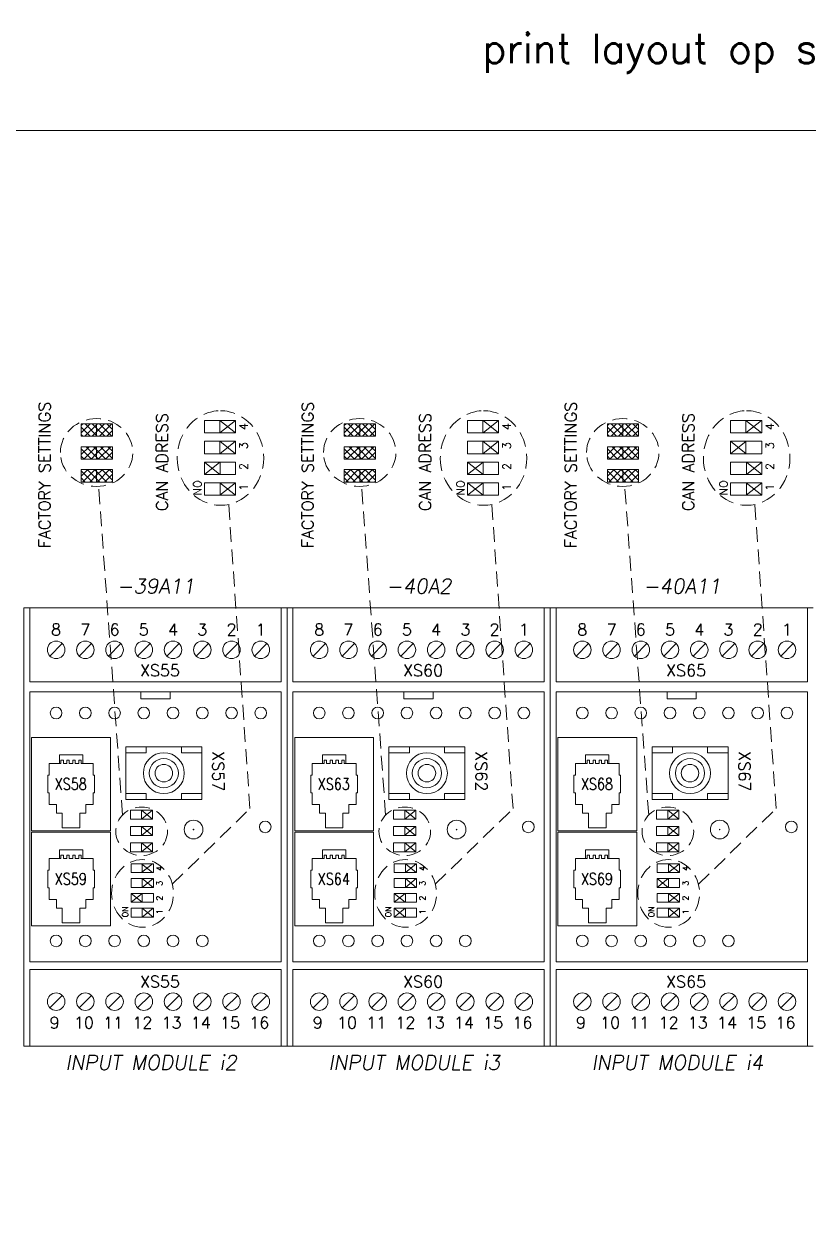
# Model space of a CAD drawing. Extents: x -2993 to 3661, y -4147 to -1441.
# Drawn here: x -131.3 to 2.8, y -3401.2 to -3196.2 of the extents above; entities that cross this region are included whole.
import ezdxf
from ezdxf.enums import TextEntityAlignment as Align

# ---------------------------------------------------------------- set-up
doc = ezdxf.new("R2010")
doc.units = 0
doc.header["$LTSCALE"] = 0.1
doc.header["$MEASUREMENT"] = 0
doc.linetypes.add('DASHED', pattern=[19.05, 12.7, -6.35])
doc.layers.get('0').update_dxf_attribs({"linetype": 'CONTINUOUS'})
doc.layers.add('DIM', color=5, linetype='CONTINUOUS')
doc.styles.get("Standard").update_dxf_attribs({"font": 'simplex.shx'})

msp = doc.modelspace()

# ---------------------------------------------------------------- linework, layer by layer
at = {"linetype": 'Continuous', "lineweight": 13}
for p, q in [((-121.51, -3264.58), (-116.18, -3264.58)), ((-121.51, -3266.72), (-121.51, -3264.58)), ((-118.88, -3266.72), (-118.88, -3264.58)), ((-116.18, -3264.58), (-116.18, -3266.72)), ((-100.44, -3264.01), (-95.11, -3264.01)), ((-100.44, -3266.15), (-100.44, -3264.01)), ((-97.81, -3266.15), (-97.81, -3264.01)), ((-95.11, -3264.01), (-95.11, -3266.15)), ((-76.51, -3264.58), (-71.18, -3264.58)), ((-76.51, -3266.72), (-76.51, -3264.58)), ((-73.88, -3266.72), (-73.88, -3264.58)), ((-71.18, -3264.58), (-71.18, -3266.72)), ((-55.44, -3264.01), (-50.11, -3264.01)), ((-55.44, -3266.15), (-55.44, -3264.01)), ((-52.81, -3266.15), (-52.81, -3264.01)), ((-50.11, -3264.01), (-50.11, -3266.15)), ((-31.51, -3264.58), (-26.18, -3264.58)), ((-31.51, -3266.72), (-31.51, -3264.58)), ((-28.88, -3266.72), (-28.88, -3264.58)), ((-26.18, -3264.58), (-26.18, -3266.72)), ((-10.44, -3264.01), (-5.11, -3264.01)), ((-10.44, -3266.15), (-10.44, -3264.01)), ((-7.81, -3266.15), (-7.81, -3264.01)), ((-5.11, -3264.01), (-5.11, -3266.15)), ((-116.18, -3266.72), (-121.51, -3266.72)), ((-95.11, -3266.15), (-100.44, -3266.15)), ((-100.44, -3267.57), (-95.11, -3267.57)), ((-100.44, -3269.7), (-100.44, -3267.57)), ((-97.81, -3269.7), (-97.81, -3267.57)), ((-95.11, -3267.57), (-95.11, -3269.7)), ((-71.18, -3266.72), (-76.51, -3266.72)), ((-50.11, -3266.15), (-55.44, -3266.15)), ((-55.44, -3267.57), (-50.11, -3267.57)), ((-55.44, -3269.7), (-55.44, -3267.57)), ((-52.81, -3269.7), (-52.81, -3267.57)), ((-50.11, -3267.57), (-50.11, -3269.7)), ((-26.18, -3266.72), (-31.51, -3266.72)), ((-5.11, -3266.15), (-10.44, -3266.15)), ((-10.44, -3267.57), (-5.11, -3267.57)), ((-10.44, -3269.7), (-10.44, -3267.57)), ((-7.81, -3269.7), (-7.81, -3267.57)), ((-5.11, -3267.57), (-5.11, -3269.7)), ((-121.51, -3268.49), (-116.18, -3268.49)), ((-121.51, -3270.63), (-121.51, -3268.49)), ((-118.88, -3270.63), (-118.88, -3268.49)), ((-116.18, -3268.49), (-116.18, -3270.63)), ((-95.11, -3269.7), (-100.44, -3269.7)), ((-76.51, -3268.49), (-71.18, -3268.49)), ((-76.51, -3270.63), (-76.51, -3268.49)), ((-73.88, -3270.63), (-73.88, -3268.49)), ((-71.18, -3268.49), (-71.18, -3270.63)), ((-50.11, -3269.7), (-55.44, -3269.7)), ((-31.51, -3268.49), (-26.18, -3268.49)), ((-31.51, -3270.63), (-31.51, -3268.49)), ((-28.88, -3270.63), (-28.88, -3268.49)), ((-26.18, -3268.49), (-26.18, -3270.63)), ((-5.11, -3269.7), (-10.44, -3269.7)), ((-116.18, -3270.63), (-121.51, -3270.63)), ((-95.11, -3271.12), (-100.44, -3271.12)), ((-100.44, -3271.12), (-100.44, -3273.26)), ((-97.74, -3273.26), (-97.74, -3271.12)), ((-95.11, -3273.26), (-95.11, -3271.12)), ((-71.18, -3270.63), (-76.51, -3270.63)), ((-50.11, -3271.12), (-55.44, -3271.12)), ((-55.44, -3271.12), (-55.44, -3273.26)), ((-52.74, -3273.26), (-52.74, -3271.12)), ((-50.11, -3273.26), (-50.11, -3271.12)), ((-26.18, -3270.63), (-31.51, -3270.63)), ((-5.11, -3271.12), (-10.44, -3271.12)), ((-10.44, -3271.12), (-10.44, -3273.26)), ((-7.74, -3273.26), (-7.74, -3271.12)), ((-5.11, -3273.26), (-5.11, -3271.12)), ((-121.51, -3272.41), (-116.18, -3272.41)), ((-121.51, -3274.54), (-121.51, -3272.41)), ((-118.88, -3274.54), (-118.88, -3272.41)), ((-116.18, -3272.41), (-116.18, -3274.54)), ((-100.44, -3273.26), (-95.11, -3273.26)), ((-76.51, -3272.41), (-71.18, -3272.41)), ((-76.51, -3274.54), (-76.51, -3272.41)), ((-73.88, -3274.54), (-73.88, -3272.41)), ((-71.18, -3272.41), (-71.18, -3274.54)), ((-55.44, -3273.26), (-50.11, -3273.26)), ((-31.51, -3272.41), (-26.18, -3272.41)), ((-31.51, -3274.54), (-31.51, -3272.41)), ((-28.88, -3274.54), (-28.88, -3272.41)), ((-26.18, -3272.41), (-26.18, -3274.54)), ((-10.44, -3273.26), (-5.11, -3273.26)), ((-116.18, -3274.54), (-121.51, -3274.54)), ((-95.11, -3274.68), (-100.44, -3274.68)), ((-100.44, -3274.68), (-100.44, -3276.81)), ((-97.74, -3276.81), (-97.74, -3274.68)), ((-95.11, -3276.81), (-95.11, -3274.68)), ((-71.18, -3274.54), (-76.51, -3274.54)), ((-50.11, -3274.68), (-55.44, -3274.68)), ((-55.44, -3274.68), (-55.44, -3276.81)), ((-52.74, -3276.81), (-52.74, -3274.68)), ((-50.11, -3276.81), (-50.11, -3274.68)), ((-26.18, -3274.54), (-31.51, -3274.54)), ((-5.11, -3274.68), (-10.44, -3274.68)), ((-10.44, -3274.68), (-10.44, -3276.81)), ((-7.74, -3276.81), (-7.74, -3274.68)), ((-5.11, -3276.81), (-5.11, -3274.68)), ((-100.44, -3276.81), (-95.11, -3276.81)), ((-55.44, -3276.81), (-50.11, -3276.81)), ((-10.44, -3276.81), (-5.11, -3276.81)), ((-124.97, -3322.15), (-124.56, -3322.15)), ((-124.97, -3322.73), (-124.97, -3322.15)), ((-124.56, -3322.15), (-124.56, -3322.73)), ((-124.56, -3322.73), (-123.95, -3322.73)), ((-123.95, -3322.15), (-123.55, -3322.15)), ((-123.95, -3322.73), (-123.95, -3322.15)), ((-123.55, -3322.15), (-123.55, -3322.73)), ((-123.55, -3322.73), (-122.94, -3322.73)), ((-122.94, -3322.73), (-122.94, -3322.15)), ((-122.94, -3322.15), (-122.53, -3322.15)), ((-122.53, -3322.15), (-122.53, -3322.73)), ((-122.53, -3322.73), (-121.92, -3322.73)), ((-121.92, -3322.15), (-121.51, -3322.15)), ((-121.92, -3322.73), (-121.92, -3322.15)), ((-121.51, -3322.15), (-121.51, -3322.73)), ((-79.97, -3322.15), (-79.56, -3322.15)), ((-79.97, -3322.73), (-79.97, -3322.15)), ((-79.56, -3322.15), (-79.56, -3322.73)), ((-79.56, -3322.73), (-78.95, -3322.73)), ((-78.95, -3322.15), (-78.55, -3322.15)), ((-78.95, -3322.73), (-78.95, -3322.15)), ((-78.55, -3322.15), (-78.55, -3322.73)), ((-78.55, -3322.73), (-77.94, -3322.73)), ((-77.94, -3322.73), (-77.94, -3322.15)), ((-77.94, -3322.15), (-77.53, -3322.15)), ((-77.53, -3322.15), (-77.53, -3322.73)), ((-77.53, -3322.73), (-76.92, -3322.73)), ((-76.92, -3322.15), (-76.51, -3322.15)), ((-76.92, -3322.73), (-76.92, -3322.15)), ((-76.51, -3322.15), (-76.51, -3322.73)), ((-34.97, -3322.15), (-34.56, -3322.15)), ((-34.97, -3322.73), (-34.97, -3322.15)), ((-34.56, -3322.15), (-34.56, -3322.73)), ((-34.56, -3322.73), (-33.95, -3322.73)), ((-33.95, -3322.15), (-33.55, -3322.15)), ((-33.95, -3322.73), (-33.95, -3322.15)), ((-33.55, -3322.15), (-33.55, -3322.73)), ((-33.55, -3322.73), (-32.94, -3322.73)), ((-32.94, -3322.73), (-32.94, -3322.15)), ((-32.94, -3322.15), (-32.53, -3322.15)), ((-32.53, -3322.15), (-32.53, -3322.73)), ((-32.53, -3322.73), (-31.92, -3322.73)), ((-31.92, -3322.15), (-31.51, -3322.15)), ((-31.92, -3322.73), (-31.92, -3322.15)), ((-31.51, -3322.15), (-31.51, -3322.73)), ((-113.1, -3332.23), (-113.1, -3330.71)), ((-113.1, -3330.71), (-109.29, -3330.71)), ((-111.17, -3330.71), (-111.17, -3332.23)), ((-109.29, -3330.71), (-109.29, -3332.23)), ((-68.1, -3332.23), (-68.1, -3330.71)), ((-68.1, -3330.71), (-64.29, -3330.71)), ((-68.1, -3330.71), (-64.29, -3330.71)), ((-66.17, -3330.71), (-66.17, -3332.23)), ((-64.29, -3330.71), (-64.29, -3332.23)), ((-23.1, -3332.23), (-23.1, -3330.71)), ((-23.1, -3330.71), (-19.29, -3330.71)), ((-23.1, -3330.71), (-19.29, -3330.71)), ((-21.17, -3330.71), (-21.17, -3332.23)), ((-19.29, -3330.71), (-19.29, -3332.23)), ((-109.29, -3332.23), (-113.1, -3332.23)), ((-113.1, -3335.03), (-113.1, -3333.5)), ((-113.1, -3333.5), (-109.29, -3333.5)), ((-111.17, -3333.5), (-111.17, -3335.03)), ((-109.29, -3333.5), (-109.29, -3335.03)), ((-64.29, -3332.23), (-68.1, -3332.23)), ((-64.29, -3332.23), (-68.1, -3332.23)), ((-68.1, -3335.03), (-68.1, -3333.5)), ((-68.1, -3333.5), (-64.29, -3333.5)), ((-68.1, -3333.5), (-64.29, -3333.5)), ((-66.17, -3333.5), (-66.17, -3335.03)), ((-64.29, -3333.5), (-64.29, -3335.03)), ((-19.29, -3332.23), (-23.1, -3332.23)), ((-19.29, -3332.23), (-23.1, -3332.23)), ((-23.1, -3335.03), (-23.1, -3333.5)), ((-23.1, -3333.5), (-19.29, -3333.5)), ((-23.1, -3333.5), (-19.29, -3333.5)), ((-21.17, -3333.5), (-21.17, -3335.03)), ((-19.29, -3333.5), (-19.29, -3335.03)), ((-109.29, -3335.03), (-113.1, -3335.03)), ((-64.29, -3335.03), (-68.1, -3335.03)), ((-64.29, -3335.03), (-68.1, -3335.03)), ((-19.29, -3335.03), (-23.1, -3335.03)), ((-19.29, -3335.03), (-23.1, -3335.03)), ((-113.1, -3337.82), (-113.1, -3336.3)), ((-113.1, -3336.3), (-109.29, -3336.3)), ((-111.17, -3336.3), (-111.17, -3337.82)), ((-109.29, -3336.3), (-109.29, -3337.82)), ((-68.1, -3337.82), (-68.1, -3336.3)), ((-68.1, -3336.3), (-64.29, -3336.3)), ((-68.1, -3336.3), (-64.29, -3336.3)), ((-66.17, -3336.3), (-66.17, -3337.82)), ((-64.29, -3336.3), (-64.29, -3337.82)), ((-23.1, -3337.82), (-23.1, -3336.3)), ((-23.1, -3336.3), (-19.29, -3336.3)), ((-23.1, -3336.3), (-19.29, -3336.3)), ((-21.17, -3336.3), (-21.17, -3337.82)), ((-19.29, -3336.3), (-19.29, -3337.82)), ((-124.97, -3338.98), (-124.97, -3338.4)), ((-124.97, -3338.4), (-124.56, -3338.4)), ((-124.56, -3338.4), (-124.56, -3338.98)), ((-124.56, -3338.98), (-123.95, -3338.98)), ((-123.95, -3338.4), (-123.55, -3338.4)), ((-123.95, -3338.98), (-123.95, -3338.4)), ((-123.55, -3338.4), (-123.55, -3338.98)), ((-123.55, -3338.98), (-122.94, -3338.98)), ((-122.94, -3338.98), (-122.94, -3338.4)), ((-122.94, -3338.4), (-122.53, -3338.4)), ((-122.53, -3338.4), (-122.53, -3338.98)), ((-122.53, -3338.98), (-121.92, -3338.98)), ((-121.92, -3338.98), (-121.92, -3338.4)), ((-121.92, -3338.4), (-121.51, -3338.4)), ((-121.51, -3338.4), (-121.51, -3338.98)), ((-109.29, -3337.82), (-113.1, -3337.82)), ((-79.97, -3338.98), (-79.97, -3338.4)), ((-79.97, -3338.4), (-79.56, -3338.4)), ((-79.56, -3338.4), (-79.56, -3338.98)), ((-79.56, -3338.98), (-78.95, -3338.98)), ((-78.95, -3338.4), (-78.55, -3338.4)), ((-78.95, -3338.98), (-78.95, -3338.4)), ((-78.55, -3338.4), (-78.55, -3338.98)), ((-78.55, -3338.98), (-77.94, -3338.98)), ((-77.94, -3338.98), (-77.94, -3338.4)), ((-77.94, -3338.4), (-77.53, -3338.4)), ((-77.53, -3338.4), (-77.53, -3338.98)), ((-77.53, -3338.98), (-76.92, -3338.98)), ((-76.92, -3338.98), (-76.92, -3338.4)), ((-76.92, -3338.4), (-76.51, -3338.4)), ((-76.51, -3338.4), (-76.51, -3338.98)), ((-64.29, -3337.82), (-68.1, -3337.82)), ((-64.29, -3337.82), (-68.1, -3337.82)), ((-34.97, -3338.98), (-34.97, -3338.4)), ((-34.97, -3338.4), (-34.56, -3338.4)), ((-34.56, -3338.4), (-34.56, -3338.98)), ((-34.56, -3338.98), (-33.95, -3338.98)), ((-33.95, -3338.4), (-33.55, -3338.4)), ((-33.95, -3338.98), (-33.95, -3338.4)), ((-33.55, -3338.4), (-33.55, -3338.98)), ((-33.55, -3338.98), (-32.94, -3338.98)), ((-32.94, -3338.98), (-32.94, -3338.4)), ((-32.94, -3338.4), (-32.53, -3338.4)), ((-32.53, -3338.4), (-32.53, -3338.98)), ((-32.53, -3338.98), (-31.92, -3338.98)), ((-31.92, -3338.98), (-31.92, -3338.4)), ((-31.92, -3338.4), (-31.51, -3338.4)), ((-31.51, -3338.4), (-31.51, -3338.98)), ((-19.29, -3337.82), (-23.1, -3337.82)), ((-19.29, -3337.82), (-23.1, -3337.82)), ((-112.97, -3339.85), (-112.97, -3341.38)), ((-109.16, -3339.85), (-112.97, -3339.85)), ((-112.97, -3341.38), (-109.16, -3341.38)), ((-111.07, -3339.85), (-111.07, -3341.38)), ((-109.16, -3341.38), (-109.16, -3339.85)), ((-67.97, -3339.85), (-67.97, -3341.38)), ((-64.16, -3339.85), (-67.97, -3339.85)), ((-67.97, -3341.38), (-64.16, -3341.38)), ((-66.07, -3339.85), (-66.07, -3341.38)), ((-64.16, -3341.38), (-64.16, -3339.85)), ((-22.97, -3339.85), (-22.97, -3341.38)), ((-19.16, -3339.85), (-22.97, -3339.85)), ((-22.97, -3341.38), (-19.16, -3341.38)), ((-21.07, -3339.85), (-21.07, -3341.38)), ((-19.16, -3341.38), (-19.16, -3339.85)), ((-109.16, -3342.39), (-112.97, -3342.39)), ((-112.97, -3342.39), (-112.97, -3343.92)), ((-111.07, -3342.39), (-111.07, -3343.92)), ((-109.16, -3343.92), (-109.16, -3342.39)), ((-64.16, -3342.39), (-67.97, -3342.39)), ((-67.97, -3342.39), (-67.97, -3343.92)), ((-66.07, -3342.39), (-66.07, -3343.92)), ((-64.16, -3343.92), (-64.16, -3342.39)), ((-19.16, -3342.39), (-22.97, -3342.39)), ((-22.97, -3342.39), (-22.97, -3343.92)), ((-21.07, -3342.39), (-21.07, -3343.92)), ((-19.16, -3343.92), (-19.16, -3342.39)), ((-112.97, -3343.92), (-109.16, -3343.92)), ((-112.97, -3346.46), (-112.97, -3344.93)), ((-112.97, -3344.93), (-109.16, -3344.93)), ((-111.07, -3344.93), (-111.07, -3346.46)), ((-109.16, -3344.93), (-109.16, -3346.46)), ((-67.97, -3343.92), (-64.16, -3343.92)), ((-67.97, -3346.46), (-67.97, -3344.93)), ((-67.97, -3344.93), (-64.16, -3344.93)), ((-66.07, -3344.93), (-66.07, -3346.46)), ((-64.16, -3344.93), (-64.16, -3346.46)), ((-22.97, -3343.92), (-19.16, -3343.92)), ((-22.97, -3346.46), (-22.97, -3344.93)), ((-22.97, -3344.93), (-19.16, -3344.93)), ((-21.07, -3344.93), (-21.07, -3346.46)), ((-19.16, -3344.93), (-19.16, -3346.46)), ((-109.16, -3346.46), (-112.97, -3346.46)), ((-112.97, -3347.47), (-109.16, -3347.47)), ((-112.97, -3349), (-112.97, -3347.47)), ((-111.07, -3347.47), (-111.07, -3349)), ((-109.16, -3347.47), (-109.16, -3349)), ((-64.16, -3346.46), (-67.97, -3346.46)), ((-67.97, -3347.47), (-64.16, -3347.47)), ((-67.97, -3349), (-67.97, -3347.47)), ((-66.07, -3347.47), (-66.07, -3349)), ((-64.16, -3347.47), (-64.16, -3349)), ((-19.16, -3346.46), (-22.97, -3346.46)), ((-22.97, -3347.47), (-19.16, -3347.47)), ((-22.97, -3349), (-22.97, -3347.47)), ((-21.07, -3347.47), (-21.07, -3349)), ((-19.16, -3347.47), (-19.16, -3349)), ((-109.16, -3349), (-112.97, -3349)), ((-64.16, -3349), (-67.97, -3349)), ((-19.16, -3349), (-22.97, -3349))]:
    msp.add_line(p, q, dxfattribs=at)
at = {"lineweight": 13}
for p, q in [((-121.51, -3264.89), (-121.21, -3264.58)), ((-121.51, -3266.13), (-119.97, -3264.58)), ((-119.97, -3266.72), (-121.51, -3265.17)), ((-120.87, -3266.72), (-118.88, -3264.73)), ((-118.88, -3266.57), (-120.86, -3264.58)), ((-118.88, -3265.33), (-119.63, -3264.58)), ((-119.63, -3266.72), (-118.88, -3265.97)), ((-118.88, -3264.73), (-118.73, -3264.58)), ((-118.88, -3265.97), (-117.5, -3264.58)), ((-117.49, -3266.72), (-118.88, -3265.33)), ((-118.39, -3266.72), (-116.26, -3264.58)), ((-116.26, -3266.72), (-118.39, -3264.58)), ((-116.18, -3265.56), (-117.15, -3264.58)), ((-117.15, -3266.72), (-116.18, -3265.74)), ((-76.51, -3264.89), (-76.21, -3264.58)), ((-76.51, -3266.13), (-74.97, -3264.58)), ((-74.97, -3266.72), (-76.51, -3265.17)), ((-75.87, -3266.72), (-73.88, -3264.73)), ((-73.88, -3266.57), (-75.86, -3264.58)), ((-73.88, -3265.33), (-74.63, -3264.58)), ((-74.63, -3266.72), (-73.88, -3265.97)), ((-73.88, -3264.73), (-73.73, -3264.58)), ((-73.88, -3265.97), (-72.5, -3264.58)), ((-72.49, -3266.72), (-73.88, -3265.33)), ((-73.39, -3266.72), (-71.26, -3264.58)), ((-71.26, -3266.72), (-73.39, -3264.58)), ((-71.18, -3265.56), (-72.15, -3264.58)), ((-72.15, -3266.72), (-71.18, -3265.74)), ((-31.51, -3264.89), (-31.21, -3264.58)), ((-31.51, -3266.13), (-29.97, -3264.58)), ((-29.97, -3266.72), (-31.51, -3265.17)), ((-30.87, -3266.72), (-28.88, -3264.73)), ((-28.88, -3266.57), (-30.86, -3264.58)), ((-28.88, -3265.33), (-29.63, -3264.58)), ((-29.63, -3266.72), (-28.88, -3265.97)), ((-28.88, -3264.73), (-28.73, -3264.58)), ((-28.88, -3265.97), (-27.5, -3264.58)), ((-27.49, -3266.72), (-28.88, -3265.33)), ((-28.39, -3266.72), (-26.26, -3264.58)), ((-26.26, -3266.72), (-28.39, -3264.58)), ((-26.18, -3265.56), (-27.15, -3264.58)), ((-27.15, -3266.72), (-26.18, -3265.74)), ((-121.21, -3266.72), (-121.51, -3266.41)), ((-118.73, -3266.72), (-118.88, -3266.57)), ((-76.21, -3266.72), (-76.51, -3266.41)), ((-73.73, -3266.72), (-73.88, -3266.57)), ((-31.21, -3266.72), (-31.51, -3266.41)), ((-28.73, -3266.72), (-28.88, -3266.57)), ((-121.51, -3268.6), (-121.41, -3268.49)), ((-121.51, -3269.84), (-120.17, -3268.49)), ((-119.77, -3270.63), (-121.51, -3268.88)), ((-121.07, -3270.63), (-118.93, -3268.49)), ((-118.88, -3270.28), (-120.67, -3268.49)), ((-119.83, -3270.63), (-118.88, -3269.68)), ((-118.88, -3269.04), (-119.43, -3268.49)), ((-118.88, -3269.68), (-117.7, -3268.49)), ((-117.29, -3270.63), (-118.88, -3269.04)), ((-118.59, -3270.63), (-116.46, -3268.49)), ((-116.18, -3270.51), (-118.19, -3268.49)), ((-117.35, -3270.63), (-116.18, -3269.45)), ((-116.18, -3269.27), (-116.95, -3268.49)), ((-76.51, -3268.6), (-76.41, -3268.49)), ((-76.51, -3269.84), (-75.17, -3268.49)), ((-74.77, -3270.63), (-76.51, -3268.88)), ((-76.07, -3270.63), (-73.93, -3268.49)), ((-73.88, -3270.28), (-75.67, -3268.49)), ((-74.83, -3270.63), (-73.88, -3269.68)), ((-73.88, -3269.04), (-74.43, -3268.49)), ((-73.88, -3269.68), (-72.7, -3268.49)), ((-72.29, -3270.63), (-73.88, -3269.04)), ((-73.59, -3270.63), (-71.46, -3268.49)), ((-71.18, -3270.51), (-73.19, -3268.49)), ((-72.35, -3270.63), (-71.18, -3269.45)), ((-71.18, -3269.27), (-71.95, -3268.49)), ((-31.51, -3268.6), (-31.41, -3268.49)), ((-31.51, -3269.84), (-30.17, -3268.49)), ((-29.77, -3270.63), (-31.51, -3268.88)), ((-31.07, -3270.63), (-28.93, -3268.49)), ((-28.88, -3270.28), (-30.67, -3268.49)), ((-29.83, -3270.63), (-28.88, -3269.68)), ((-28.88, -3269.04), (-29.43, -3268.49)), ((-28.88, -3269.68), (-27.7, -3268.49)), ((-27.29, -3270.63), (-28.88, -3269.04)), ((-28.59, -3270.63), (-26.46, -3268.49)), ((-26.18, -3270.51), (-28.19, -3268.49)), ((-27.35, -3270.63), (-26.18, -3269.45)), ((-26.18, -3269.27), (-26.95, -3268.49)), ((-121.01, -3270.63), (-121.51, -3270.12)), ((-118.53, -3270.63), (-118.88, -3270.28)), ((-76.01, -3270.63), (-76.51, -3270.12)), ((-73.53, -3270.63), (-73.88, -3270.28)), ((-31.01, -3270.63), (-31.51, -3270.12)), ((-28.53, -3270.63), (-28.88, -3270.28)), ((-121.51, -3273.55), (-120.37, -3272.41)), ((-119.57, -3274.54), (-121.51, -3272.6)), ((-120.81, -3274.54), (-121.51, -3273.83)), ((-121.27, -3274.54), (-119.13, -3272.41)), ((-118.88, -3273.99), (-120.47, -3272.41)), ((-120.03, -3274.54), (-118.88, -3273.39)), ((-118.88, -3272.76), (-119.23, -3272.41)), ((-118.88, -3273.39), (-117.89, -3272.41)), ((-117.1, -3274.54), (-118.88, -3272.76)), ((-118.33, -3274.54), (-118.88, -3273.99)), ((-118.79, -3274.54), (-116.66, -3272.41)), ((-116.18, -3274.22), (-117.99, -3272.41)), ((-117.55, -3274.54), (-116.18, -3273.17)), ((-116.18, -3272.98), (-116.75, -3272.41)), ((-76.51, -3273.55), (-75.37, -3272.41)), ((-74.57, -3274.54), (-76.51, -3272.6)), ((-75.81, -3274.54), (-76.51, -3273.83)), ((-76.27, -3274.54), (-74.13, -3272.41)), ((-73.88, -3273.99), (-75.47, -3272.41)), ((-75.03, -3274.54), (-73.88, -3273.39)), ((-73.88, -3272.76), (-74.23, -3272.41)), ((-73.88, -3273.39), (-72.89, -3272.41)), ((-72.1, -3274.54), (-73.88, -3272.76)), ((-73.33, -3274.54), (-73.88, -3273.99)), ((-73.79, -3274.54), (-71.66, -3272.41)), ((-71.18, -3274.22), (-72.99, -3272.41)), ((-72.55, -3274.54), (-71.18, -3273.17)), ((-71.18, -3272.98), (-71.75, -3272.41)), ((-31.51, -3273.55), (-30.37, -3272.41)), ((-29.57, -3274.54), (-31.51, -3272.6)), ((-30.81, -3274.54), (-31.51, -3273.83)), ((-31.27, -3274.54), (-29.13, -3272.41)), ((-28.88, -3273.99), (-30.47, -3272.41)), ((-30.03, -3274.54), (-28.88, -3273.39)), ((-28.88, -3272.76), (-29.23, -3272.41)), ((-28.88, -3273.39), (-27.89, -3272.41)), ((-27.1, -3274.54), (-28.88, -3272.76)), ((-28.33, -3274.54), (-28.88, -3273.99)), ((-28.79, -3274.54), (-26.66, -3272.41)), ((-26.18, -3274.22), (-27.99, -3272.41)), ((-27.55, -3274.54), (-26.18, -3273.17)), ((-26.18, -3272.98), (-26.75, -3272.41)), ((-116.32, -3274.54), (-116.18, -3274.4)), ((-71.32, -3274.54), (-71.18, -3274.4)), ((-26.32, -3274.54), (-26.18, -3274.4)), ((-131.3, -3296.06), (-131.3, -3371.06)), ((-131.3, -3296.06), (-131.3, -3371.06)), ((-131.3, -3296.06), (-131.3, -3371.06)), ((-131.3, -3296.06), (-131.3, -3371.06)), ((-131.3, -3296.06), (-131.3, -3371.06)), ((-131.3, -3296.06), (-131.3, -3371.06)), ((-131.3, -3296.06), (-131.3, -3371.06)), ((-131.3, -3296.06), (-131.3, -3371.06)), ((-86.3, -3296.06), (-131.3, -3296.06)), ((-86.3, -3296.06), (-131.3, -3296.06)), ((-131.3, -3296.06), (-131.3, -3371.06)), ((-131.3, -3296.06), (-131.3, -3371.06)), ((-131.3, -3296.06), (-131.3, -3371.06)), ((-131.3, -3296.06), (-131.3, -3371.06)), ((-131.3, -3296.06), (-131.3, -3371.06)), ((-131.3, -3296.06), (-131.3, -3371.06)), ((-131.3, -3296.06), (-131.3, -3371.06)), ((-130.3, -3308.76), (-130.3, -3296.06)), ((-87.3, -3308.76), (-87.3, -3296.06)), ((-86.3, -3296.06), (-86.3, -3371.06)), ((-86.3, -3296.06), (-86.3, -3371.06)), ((-86.3, -3296.06), (-86.3, -3371.06)), ((-86.3, -3296.06), (-86.3, -3371.06)), ((-86.3, -3296.06), (-86.3, -3371.06)), ((-86.3, -3296.06), (-86.3, -3371.06)), ((-86.3, -3296.06), (-86.3, -3371.06)), ((-86.3, -3296.06), (-86.3, -3371.06)), ((-41.3, -3296.06), (-86.3, -3296.06)), ((-41.3, -3296.06), (-86.3, -3296.06)), ((-86.3, -3296.06), (-86.3, -3371.06)), ((-86.3, -3296.06), (-86.3, -3371.06)), ((-86.3, -3296.06), (-86.3, -3371.06)), ((-86.3, -3296.06), (-86.3, -3371.06)), ((-86.3, -3296.06), (-86.3, -3371.06)), ((-86.3, -3296.06), (-86.3, -3371.06)), ((-86.3, -3296.06), (-86.3, -3371.06)), ((-85.3, -3308.76), (-85.3, -3296.06)), ((-42.3, -3308.76), (-42.3, -3296.06)), ((-41.3, -3296.06), (-41.3, -3371.06)), ((-41.3, -3296.06), (-41.3, -3371.06)), ((-41.3, -3296.06), (-41.3, -3371.06)), ((-41.3, -3296.06), (-41.3, -3371.06)), ((-41.3, -3296.06), (-41.3, -3371.06)), ((-41.3, -3296.06), (-41.3, -3371.06)), ((-41.3, -3296.06), (-41.3, -3371.06)), ((-41.3, -3296.06), (-41.3, -3371.06)), ((3.7, -3296.06), (-41.3, -3296.06)), ((3.7, -3296.06), (-41.3, -3296.06)), ((-41.3, -3296.06), (-41.3, -3371.06)), ((-41.3, -3296.06), (-41.3, -3371.06)), ((-41.3, -3296.06), (-41.3, -3371.06)), ((-41.3, -3296.06), (-41.3, -3371.06)), ((-41.3, -3296.06), (-41.3, -3371.06)), ((-41.3, -3296.06), (-41.3, -3371.06)), ((-41.3, -3296.06), (-41.3, -3371.06)), ((-40.3, -3308.76), (-40.3, -3296.06)), ((2.7, -3308.76), (2.7, -3296.06)), ((-124.74, -3302.2), (-126.86, -3304.32)), ((-119.74, -3302.2), (-121.86, -3304.32)), ((-114.74, -3302.2), (-116.86, -3304.32)), ((-109.74, -3302.2), (-111.86, -3304.32)), ((-104.74, -3302.2), (-106.86, -3304.32)), ((-99.74, -3302.2), (-101.86, -3304.32)), ((-94.74, -3302.2), (-96.86, -3304.32)), ((-89.74, -3302.2), (-91.86, -3304.32)), ((-79.74, -3302.2), (-81.86, -3304.32)), ((-74.74, -3302.2), (-76.86, -3304.32)), ((-69.74, -3302.2), (-71.86, -3304.32)), ((-64.74, -3302.2), (-66.86, -3304.32)), ((-59.74, -3302.2), (-61.86, -3304.32)), ((-54.74, -3302.2), (-56.86, -3304.32)), ((-49.74, -3302.2), (-51.86, -3304.32)), ((-44.74, -3302.2), (-46.86, -3304.32)), ((-34.74, -3302.2), (-36.86, -3304.32)), ((-29.74, -3302.2), (-31.86, -3304.32)), ((-24.74, -3302.2), (-26.86, -3304.32)), ((-19.74, -3302.2), (-21.86, -3304.32)), ((-14.74, -3302.2), (-16.86, -3304.32)), ((-9.74, -3302.2), (-11.86, -3304.32)), ((-4.74, -3302.2), (-6.86, -3304.32)), ((0.26, -3302.2), (-1.86, -3304.32)), ((-131.3, -3308.31), (-131.3, -3358.81)), ((-87.3, -3308.76), (-130.3, -3308.76)), ((-86.3, -3308.31), (-86.3, -3358.81)), ((-42.3, -3308.76), (-85.3, -3308.76)), ((-41.3, -3308.31), (-41.3, -3358.81)), ((2.7, -3308.76), (-40.3, -3308.76)), ((-87.3, -3310.46), (-130.3, -3310.46)), ((-130.3, -3356.66), (-130.3, -3310.46)), ((-111.3, -3310.46), (-111.3, -3311.66)), ((-106.3, -3310.46), (-106.3, -3311.66)), ((-87.3, -3356.66), (-87.3, -3310.46)), ((-42.3, -3310.46), (-85.3, -3310.46)), ((-85.3, -3356.66), (-85.3, -3310.46)), ((-66.3, -3310.46), (-66.3, -3311.66)), ((-61.3, -3310.46), (-61.3, -3311.66)), ((-42.3, -3356.66), (-42.3, -3310.46)), ((2.7, -3310.46), (-40.3, -3310.46)), ((-40.3, -3356.66), (-40.3, -3310.46)), ((-21.3, -3310.46), (-21.3, -3311.66)), ((-16.3, -3310.46), (-16.3, -3311.66)), ((2.7, -3356.66), (2.7, -3310.46)), ((-106.3, -3311.66), (-111.3, -3311.66)), ((-61.3, -3311.66), (-66.3, -3311.66)), ((-16.3, -3311.66), (-21.3, -3311.66)), ((-129.99, -3318.23), (-116.49, -3318.23)), ((-129.99, -3318.23), (-129.99, -3334.23)), ((-116.49, -3318.23), (-116.49, -3334.23)), ((-84.99, -3318.23), (-71.49, -3318.23)), ((-84.99, -3318.23), (-84.99, -3334.23)), ((-71.49, -3318.23), (-71.49, -3334.23)), ((-39.99, -3318.23), (-26.49, -3318.23)), ((-39.99, -3318.23), (-39.99, -3334.23)), ((-26.49, -3318.23), (-26.49, -3334.23)), ((-125.24, -3321.23), (-121.24, -3321.23)), ((-125.24, -3321.23), (-125.24, -3322.73)), ((-121.24, -3321.23), (-121.24, -3322.73)), ((-100.88, -3319.86), (-113.88, -3319.86)), ((-113.88, -3319.86), (-113.88, -3328.86)), ((-110.38, -3320.86), (-113.88, -3320.86)), ((-110.38, -3320.86), (-110.38, -3319.86)), ((-104.38, -3320.86), (-104.38, -3319.86)), ((-100.88, -3320.86), (-104.38, -3320.86)), ((-100.88, -3319.86), (-100.88, -3328.86)), ((-80.24, -3321.23), (-76.24, -3321.23)), ((-80.24, -3321.23), (-80.24, -3322.73)), ((-76.24, -3321.23), (-76.24, -3322.73)), ((-55.88, -3319.86), (-68.88, -3319.86)), ((-68.88, -3319.86), (-68.88, -3328.86)), ((-65.38, -3320.86), (-68.88, -3320.86)), ((-65.38, -3320.86), (-65.38, -3319.86)), ((-59.38, -3320.86), (-59.38, -3319.86)), ((-55.88, -3320.86), (-59.38, -3320.86)), ((-55.88, -3319.86), (-55.88, -3328.86)), ((-35.24, -3321.23), (-31.24, -3321.23)), ((-35.24, -3321.23), (-35.24, -3322.73)), ((-31.24, -3321.23), (-31.24, -3322.73)), ((-10.88, -3319.86), (-23.88, -3319.86)), ((-23.88, -3319.86), (-23.88, -3328.86)), ((-20.38, -3320.86), (-23.88, -3320.86)), ((-20.38, -3320.86), (-20.38, -3319.86)), ((-14.38, -3320.86), (-14.38, -3319.86)), ((-10.88, -3320.86), (-14.38, -3320.86)), ((-10.88, -3319.86), (-10.88, -3328.86)), ((-126.99, -3322.73), (-125.24, -3322.73)), ((-126.99, -3322.73), (-126.99, -3324.73)), ((-124.97, -3322.73), (-125.24, -3322.73)), ((-121.51, -3322.73), (-121.24, -3322.73)), ((-121.24, -3322.73), (-119.49, -3322.73)), ((-119.49, -3322.73), (-119.49, -3324.73)), ((-81.99, -3322.73), (-80.24, -3322.73)), ((-81.99, -3322.73), (-81.99, -3324.73)), ((-79.97, -3322.73), (-80.24, -3322.73)), ((-76.51, -3322.73), (-76.24, -3322.73)), ((-76.24, -3322.73), (-74.49, -3322.73)), ((-74.49, -3322.73), (-74.49, -3324.73)), ((-36.99, -3322.73), (-35.24, -3322.73)), ((-36.99, -3322.73), (-36.99, -3324.73)), ((-34.97, -3322.73), (-35.24, -3322.73)), ((-31.51, -3322.73), (-31.24, -3322.73)), ((-31.24, -3322.73), (-29.49, -3322.73)), ((-29.49, -3322.73), (-29.49, -3324.73)), ((-127.24, -3324.73), (-126.99, -3324.73)), ((-127.24, -3324.73), (-127.24, -3327.73)), ((-119.49, -3324.73), (-119.24, -3324.73)), ((-119.24, -3324.73), (-119.24, -3327.73)), ((-82.24, -3324.73), (-81.99, -3324.73)), ((-82.24, -3324.73), (-82.24, -3327.73)), ((-74.49, -3324.73), (-74.24, -3324.73)), ((-74.24, -3324.73), (-74.24, -3327.73)), ((-37.24, -3324.73), (-36.99, -3324.73)), ((-37.24, -3324.73), (-37.24, -3327.73)), ((-29.49, -3324.73), (-29.24, -3324.73)), ((-29.24, -3324.73), (-29.24, -3327.73)), ((-127.24, -3327.73), (-126.99, -3327.73)), ((-126.99, -3327.73), (-126.99, -3329.73)), ((-119.49, -3327.73), (-119.24, -3327.73)), ((-119.49, -3327.73), (-119.49, -3329.73)), ((-110.38, -3327.86), (-113.88, -3327.86)), ((-100.88, -3328.86), (-113.88, -3328.86)), ((-110.38, -3328.86), (-110.38, -3327.86)), ((-100.88, -3327.86), (-104.38, -3327.86)), ((-104.38, -3328.86), (-104.38, -3327.86)), ((-82.24, -3327.73), (-81.99, -3327.73)), ((-81.99, -3327.73), (-81.99, -3329.73)), ((-74.49, -3327.73), (-74.24, -3327.73)), ((-74.49, -3327.73), (-74.49, -3329.73)), ((-65.38, -3327.86), (-68.88, -3327.86)), ((-55.88, -3328.86), (-68.88, -3328.86)), ((-65.38, -3328.86), (-65.38, -3327.86)), ((-55.88, -3327.86), (-59.38, -3327.86)), ((-59.38, -3328.86), (-59.38, -3327.86)), ((-37.24, -3327.73), (-36.99, -3327.73)), ((-36.99, -3327.73), (-36.99, -3329.73)), ((-29.49, -3327.73), (-29.24, -3327.73)), ((-29.49, -3327.73), (-29.49, -3329.73)), ((-20.38, -3327.86), (-23.88, -3327.86)), ((-10.88, -3328.86), (-23.88, -3328.86)), ((-20.38, -3328.86), (-20.38, -3327.86)), ((-10.88, -3327.86), (-14.38, -3327.86)), ((-14.38, -3328.86), (-14.38, -3327.86)), ((-126.99, -3329.73), (-125.74, -3329.73)), ((-125.74, -3329.73), (-125.74, -3331.23)), ((-125.74, -3331.23), (-124.74, -3331.23)), ((-124.74, -3331.23), (-124.74, -3333.73)), ((-121.74, -3331.23), (-121.74, -3333.73)), ((-121.74, -3331.23), (-120.74, -3331.23)), ((-120.74, -3329.73), (-120.74, -3331.23)), ((-120.74, -3329.73), (-119.49, -3329.73)), ((-81.99, -3329.73), (-80.74, -3329.73)), ((-80.74, -3329.73), (-80.74, -3331.23)), ((-80.74, -3331.23), (-79.74, -3331.23)), ((-79.74, -3331.23), (-79.74, -3333.73)), ((-76.74, -3331.23), (-76.74, -3333.73)), ((-76.74, -3331.23), (-75.74, -3331.23)), ((-75.74, -3329.73), (-75.74, -3331.23)), ((-75.74, -3329.73), (-74.49, -3329.73)), ((-36.99, -3329.73), (-35.74, -3329.73)), ((-35.74, -3329.73), (-35.74, -3331.23)), ((-35.74, -3331.23), (-34.74, -3331.23)), ((-34.74, -3331.23), (-34.74, -3333.73)), ((-31.74, -3331.23), (-31.74, -3333.73)), ((-31.74, -3331.23), (-30.74, -3331.23)), ((-30.74, -3329.73), (-30.74, -3331.23)), ((-30.74, -3329.73), (-29.49, -3329.73)), ((-129.99, -3334.23), (-116.49, -3334.23)), ((-129.99, -3334.48), (-129.99, -3350.48)), ((-129.99, -3334.48), (-116.49, -3334.48)), ((-124.74, -3333.73), (-121.74, -3333.73)), ((-116.49, -3334.48), (-116.49, -3350.48)), ((-84.99, -3334.23), (-71.49, -3334.23)), ((-84.99, -3334.48), (-84.99, -3350.48)), ((-84.99, -3334.48), (-71.49, -3334.48)), ((-79.74, -3333.73), (-76.74, -3333.73)), ((-71.49, -3334.48), (-71.49, -3350.48)), ((-39.99, -3334.23), (-26.49, -3334.23)), ((-39.99, -3334.48), (-39.99, -3350.48)), ((-39.99, -3334.48), (-26.49, -3334.48)), ((-34.74, -3333.73), (-31.74, -3333.73)), ((-26.49, -3334.48), (-26.49, -3350.48)), ((-125.24, -3337.48), (-121.24, -3337.48)), ((-125.24, -3337.48), (-125.24, -3338.98)), ((-121.24, -3337.48), (-121.24, -3338.98)), ((-80.24, -3337.48), (-76.24, -3337.48)), ((-80.24, -3337.48), (-80.24, -3338.98)), ((-76.24, -3337.48), (-76.24, -3338.98)), ((-35.24, -3337.48), (-31.24, -3337.48)), ((-35.24, -3337.48), (-35.24, -3338.98)), ((-31.24, -3337.48), (-31.24, -3338.98)), ((-126.99, -3338.98), (-126.99, -3340.98)), ((-126.99, -3338.98), (-125.24, -3338.98)), ((-124.97, -3338.98), (-125.24, -3338.98)), ((-121.51, -3338.98), (-121.24, -3338.98)), ((-121.24, -3338.98), (-119.49, -3338.98)), ((-119.49, -3338.98), (-119.49, -3340.98)), ((-81.99, -3338.98), (-81.99, -3340.98)), ((-81.99, -3338.98), (-80.24, -3338.98)), ((-79.97, -3338.98), (-80.24, -3338.98)), ((-76.51, -3338.98), (-76.24, -3338.98)), ((-76.24, -3338.98), (-74.49, -3338.98)), ((-74.49, -3338.98), (-74.49, -3340.98)), ((-36.99, -3338.98), (-36.99, -3340.98)), ((-36.99, -3338.98), (-35.24, -3338.98)), ((-34.97, -3338.98), (-35.24, -3338.98)), ((-31.51, -3338.98), (-31.24, -3338.98)), ((-31.24, -3338.98), (-29.49, -3338.98)), ((-29.49, -3338.98), (-29.49, -3340.98)), ((-127.24, -3340.98), (-127.24, -3343.98)), ((-127.24, -3340.98), (-126.99, -3340.98)), ((-119.49, -3340.98), (-119.24, -3340.98)), ((-119.24, -3340.98), (-119.24, -3343.98)), ((-82.24, -3340.98), (-82.24, -3343.98)), ((-82.24, -3340.98), (-81.99, -3340.98)), ((-74.49, -3340.98), (-74.24, -3340.98)), ((-74.24, -3340.98), (-74.24, -3343.98)), ((-37.24, -3340.98), (-37.24, -3343.98)), ((-37.24, -3340.98), (-36.99, -3340.98)), ((-29.49, -3340.98), (-29.24, -3340.98)), ((-29.24, -3340.98), (-29.24, -3343.98)), ((-127.24, -3343.98), (-126.99, -3343.98)), ((-126.99, -3343.98), (-126.99, -3345.98)), ((-119.49, -3343.98), (-119.49, -3345.98)), ((-119.49, -3343.98), (-119.24, -3343.98)), ((-82.24, -3343.98), (-81.99, -3343.98)), ((-81.99, -3343.98), (-81.99, -3345.98)), ((-74.49, -3343.98), (-74.49, -3345.98)), ((-74.49, -3343.98), (-74.24, -3343.98)), ((-37.24, -3343.98), (-36.99, -3343.98)), ((-36.99, -3343.98), (-36.99, -3345.98)), ((-29.49, -3343.98), (-29.49, -3345.98)), ((-29.49, -3343.98), (-29.24, -3343.98)), ((-126.99, -3345.98), (-125.74, -3345.98)), ((-125.74, -3345.98), (-125.74, -3347.48)), ((-125.74, -3347.48), (-124.74, -3347.48)), ((-124.74, -3347.48), (-124.74, -3349.98)), ((-121.74, -3347.48), (-121.74, -3349.98)), ((-121.74, -3347.48), (-120.74, -3347.48)), ((-120.74, -3345.98), (-120.74, -3347.48)), ((-120.74, -3345.98), (-119.49, -3345.98)), ((-81.99, -3345.98), (-80.74, -3345.98)), ((-80.74, -3345.98), (-80.74, -3347.48)), ((-80.74, -3347.48), (-79.74, -3347.48)), ((-79.74, -3347.48), (-79.74, -3349.98)), ((-76.74, -3347.48), (-76.74, -3349.98)), ((-76.74, -3347.48), (-75.74, -3347.48)), ((-75.74, -3345.98), (-75.74, -3347.48)), ((-75.74, -3345.98), (-74.49, -3345.98)), ((-36.99, -3345.98), (-35.74, -3345.98)), ((-35.74, -3345.98), (-35.74, -3347.48)), ((-35.74, -3347.48), (-34.74, -3347.48)), ((-34.74, -3347.48), (-34.74, -3349.98)), ((-31.74, -3347.48), (-31.74, -3349.98)), ((-31.74, -3347.48), (-30.74, -3347.48)), ((-30.74, -3345.98), (-30.74, -3347.48)), ((-30.74, -3345.98), (-29.49, -3345.98)), ((-124.74, -3349.98), (-121.74, -3349.98)), ((-79.74, -3349.98), (-76.74, -3349.98)), ((-34.74, -3349.98), (-31.74, -3349.98)), ((-129.99, -3350.48), (-116.49, -3350.48)), ((-84.99, -3350.48), (-71.49, -3350.48)), ((-39.99, -3350.48), (-26.49, -3350.48)), ((-87.3, -3356.66), (-130.3, -3356.66)), ((-87.3, -3357.96), (-130.3, -3357.96)), ((-130.3, -3357.96), (-130.3, -3371.06)), ((-87.3, -3357.96), (-87.3, -3371.06)), ((-42.3, -3356.66), (-85.3, -3356.66)), ((-42.3, -3357.96), (-85.3, -3357.96)), ((-85.3, -3357.96), (-85.3, -3371.06)), ((-42.3, -3357.96), (-42.3, -3371.06)), ((2.7, -3356.66), (-40.3, -3356.66)), ((2.7, -3357.96), (-40.3, -3357.96)), ((-40.3, -3357.96), (-40.3, -3371.06)), ((2.7, -3357.96), (2.7, -3371.06)), ((-124.74, -3362.4), (-126.86, -3364.52)), ((-119.74, -3362.4), (-121.86, -3364.52)), ((-114.74, -3362.4), (-116.86, -3364.52)), ((-109.74, -3362.4), (-111.86, -3364.52)), ((-104.74, -3362.4), (-106.86, -3364.52)), ((-99.74, -3362.4), (-101.86, -3364.52)), ((-94.74, -3362.4), (-96.86, -3364.52)), ((-89.74, -3362.4), (-91.86, -3364.52)), ((-79.74, -3362.4), (-81.86, -3364.52)), ((-74.74, -3362.4), (-76.86, -3364.52)), ((-69.74, -3362.4), (-71.86, -3364.52)), ((-64.74, -3362.4), (-66.86, -3364.52)), ((-59.74, -3362.4), (-61.86, -3364.52)), ((-54.74, -3362.4), (-56.86, -3364.52)), ((-49.74, -3362.4), (-51.86, -3364.52)), ((-44.74, -3362.4), (-46.86, -3364.52)), ((-34.74, -3362.4), (-36.86, -3364.52)), ((-29.74, -3362.4), (-31.86, -3364.52)), ((-24.74, -3362.4), (-26.86, -3364.52)), ((-19.74, -3362.4), (-21.86, -3364.52)), ((-14.74, -3362.4), (-16.86, -3364.52)), ((-9.74, -3362.4), (-11.86, -3364.52)), ((-4.74, -3362.4), (-6.86, -3364.52)), ((0.26, -3362.4), (-1.86, -3364.52)), ((-86.3, -3371.06), (-131.3, -3371.06)), ((-86.3, -3371.06), (-87.3, -3371.06)), ((-41.3, -3371.06), (-86.3, -3371.06)), ((-41.3, -3371.06), (-42.3, -3371.06)), ((3.7, -3371.06), (-41.3, -3371.06)), ((3.7, -3371.06), (2.7, -3371.06))]:
    msp.add_line(p, q, dxfattribs=at)
at = {"color": 7, "lineweight": 13}
for p, q in [((-95.11, -3264.01), (-97.77, -3266.15)), ((-97.77, -3264.01), (-95.11, -3266.15)), ((-50.11, -3264.01), (-52.77, -3266.15)), ((-52.77, -3264.01), (-50.11, -3266.15)), ((-5.14, -3264.01), (-7.81, -3266.15)), ((-7.81, -3264.01), (-5.14, -3266.15)), ((-95.11, -3267.57), (-97.77, -3269.7)), ((-97.77, -3267.57), (-95.11, -3269.7)), ((-50.14, -3267.57), (-52.81, -3269.7)), ((-52.81, -3267.57), (-50.14, -3269.7)), ((-7.77, -3267.57), (-10.44, -3269.7)), ((-10.44, -3267.57), (-7.77, -3269.7)), ((-97.77, -3271.12), (-100.44, -3273.26)), ((-100.44, -3271.12), (-97.77, -3273.26)), ((-52.77, -3271.12), (-55.44, -3273.26)), ((-55.44, -3271.12), (-52.77, -3273.26)), ((-5.07, -3271.12), (-7.74, -3273.26)), ((-7.74, -3271.12), (-5.07, -3273.26)), ((-95.11, -3274.68), (-97.77, -3276.81)), ((-97.77, -3274.68), (-95.11, -3276.81)), ((-52.77, -3274.68), (-55.44, -3276.81)), ((-55.44, -3274.68), (-52.77, -3276.81)), ((-5.11, -3274.68), (-7.77, -3276.81)), ((-7.77, -3274.68), (-5.11, -3276.81)), ((-111.17, -3330.71), (-109.29, -3332.23)), ((-109.29, -3330.71), (-111.17, -3332.23)), ((-66.17, -3330.71), (-64.29, -3332.23)), ((-64.29, -3330.71), (-66.17, -3332.23)), ((-21.17, -3330.71), (-19.29, -3332.23)), ((-19.29, -3330.71), (-21.17, -3332.23)), ((-111.19, -3333.5), (-109.31, -3335.03)), ((-109.31, -3333.5), (-111.19, -3335.03)), ((-66.19, -3333.5), (-64.31, -3335.03)), ((-64.31, -3333.5), (-66.19, -3335.03)), ((-21.19, -3333.5), (-19.31, -3335.03)), ((-19.31, -3333.5), (-21.19, -3335.03)), ((-111.17, -3336.3), (-109.29, -3337.82)), ((-109.29, -3336.3), (-111.17, -3337.82)), ((-66.17, -3336.3), (-64.29, -3337.82)), ((-64.29, -3336.3), (-66.17, -3337.82)), ((-21.17, -3336.3), (-19.29, -3337.82)), ((-19.29, -3336.3), (-21.17, -3337.82)), ((-111.17, -3339.85), (-109.29, -3341.38)), ((-109.29, -3339.85), (-111.17, -3341.38)), ((-66.07, -3339.85), (-64.19, -3341.38)), ((-64.19, -3339.85), (-66.07, -3341.38)), ((-21.07, -3339.85), (-19.19, -3341.38)), ((-19.19, -3339.85), (-21.07, -3341.38)), ((-111.07, -3342.39), (-109.19, -3343.92)), ((-109.19, -3342.39), (-111.07, -3343.92)), ((-66.07, -3342.39), (-64.19, -3343.92)), ((-64.19, -3342.39), (-66.07, -3343.92)), ((-22.97, -3342.39), (-21.09, -3343.92)), ((-21.09, -3342.39), (-22.97, -3343.92)), ((-112.97, -3344.93), (-111.09, -3346.46)), ((-111.09, -3344.93), (-112.97, -3346.46)), ((-67.97, -3344.93), (-66.09, -3346.46)), ((-66.09, -3344.93), (-67.97, -3346.46)), ((-21.07, -3344.93), (-19.19, -3346.46)), ((-19.19, -3344.93), (-21.07, -3346.46)), ((-111.07, -3347.47), (-109.19, -3349)), ((-109.19, -3347.47), (-111.07, -3349)), ((-67.97, -3347.47), (-66.09, -3349)), ((-66.09, -3347.47), (-67.97, -3349)), ((-21.07, -3347.47), (-19.19, -3349)), ((-19.19, -3347.47), (-21.07, -3349))]:
    msp.add_line(p, q, dxfattribs=at)
at = {"linetype": 'DASHED', "lineweight": 13, "ltscale": 2}
for p, q in [((-114.44, -3331.52), (-118.54, -3275.3)), ((-69.44, -3331.52), (-73.54, -3275.3)), ((-24.44, -3331.52), (-28.54, -3275.3)), ((-92.65, -3330.41), (-96.28, -3278.37)), ((-47.65, -3330.41), (-51.28, -3278.37)), ((-2.65, -3330.41), (-6.28, -3278.37)), ((-105.94, -3343.37), (-92.65, -3330.41)), ((-60.94, -3343.37), (-47.65, -3330.41)), ((-15.94, -3343.37), (-2.65, -3330.41))]:
    msp.add_line(p, q, dxfattribs=at)
at = {"lineweight": 13}
for centre, radius in [((-125.8, -3303.26), 1.5), ((-120.8, -3303.26), 1.5), ((-115.8, -3303.26), 1.5), ((-110.8, -3303.26), 1.5), ((-105.8, -3303.26), 1.5), ((-100.8, -3303.26), 1.5), ((-95.8, -3303.26), 1.5), ((-90.8, -3303.26), 1.5), ((-80.8, -3303.26), 1.5), ((-75.8, -3303.26), 1.5), ((-70.8, -3303.26), 1.5), ((-65.8, -3303.26), 1.5), ((-60.8, -3303.26), 1.5), ((-55.8, -3303.26), 1.5), ((-50.8, -3303.26), 1.5), ((-45.8, -3303.26), 1.5), ((-35.8, -3303.26), 1.5), ((-30.8, -3303.26), 1.5), ((-25.8, -3303.26), 1.5), ((-20.8, -3303.26), 1.5), ((-15.8, -3303.26), 1.5), ((-10.8, -3303.26), 1.5), ((-5.8, -3303.26), 1.5), ((-0.8, -3303.26), 1.5), ((-125.8, -3314.06), 1), ((-120.8, -3314.06), 1), ((-115.8, -3314.06), 1), ((-110.8, -3314.06), 1), ((-105.8, -3314.06), 1), ((-100.8, -3314.06), 1), ((-95.8, -3314.06), 1), ((-90.8, -3314.06), 1), ((-80.8, -3314.06), 1), ((-75.8, -3314.06), 1), ((-70.8, -3314.06), 1), ((-65.8, -3314.06), 1), ((-60.8, -3314.06), 1), ((-55.8, -3314.06), 1), ((-50.8, -3314.06), 1), ((-45.8, -3314.06), 1), ((-35.8, -3314.06), 1), ((-30.8, -3314.06), 1), ((-25.8, -3314.06), 1), ((-20.8, -3314.06), 1), ((-15.8, -3314.06), 1), ((-10.8, -3314.06), 1), ((-5.8, -3314.06), 1), ((-0.8, -3314.06), 1), ((-107.38, -3324.36), 2.5), ((-62.38, -3324.36), 2.5), ((-17.38, -3324.36), 2.5), ((-102.3, -3334.01), 1.6), ((-90.04, -3333.56), 1), ((-57.3, -3334.01), 1.6), ((-45.04, -3333.56), 1), ((-12.3, -3334.01), 1.6), ((-0.04, -3333.56), 1), ((-125.8, -3353.06), 1), ((-120.8, -3353.06), 1), ((-115.8, -3353.06), 1), ((-110.8, -3353.06), 1), ((-105.8, -3353.06), 1), ((-100.8, -3353.06), 1), ((-80.8, -3353.06), 1), ((-75.8, -3353.06), 1), ((-70.8, -3353.06), 1), ((-65.8, -3353.06), 1), ((-60.8, -3353.06), 1), ((-55.8, -3353.06), 1), ((-35.8, -3353.06), 1), ((-30.8, -3353.06), 1), ((-25.8, -3353.06), 1), ((-20.8, -3353.06), 1), ((-15.8, -3353.06), 1), ((-10.8, -3353.06), 1), ((-125.8, -3363.46), 1.5), ((-120.8, -3363.46), 1.5), ((-115.8, -3363.46), 1.5), ((-110.8, -3363.46), 1.5), ((-105.8, -3363.46), 1.5), ((-100.8, -3363.46), 1.5), ((-95.8, -3363.46), 1.5), ((-90.8, -3363.46), 1.5), ((-80.8, -3363.46), 1.5), ((-75.8, -3363.46), 1.5), ((-70.8, -3363.46), 1.5), ((-65.8, -3363.46), 1.5), ((-60.8, -3363.46), 1.5), ((-55.8, -3363.46), 1.5), ((-50.8, -3363.46), 1.5), ((-45.8, -3363.46), 1.5), ((-35.8, -3363.46), 1.5), ((-30.8, -3363.46), 1.5), ((-25.8, -3363.46), 1.5), ((-20.8, -3363.46), 1.5), ((-15.8, -3363.46), 1.5), ((-10.8, -3363.46), 1.5), ((-5.8, -3363.46), 1.5), ((-0.8, -3363.46), 1.5)]:
    msp.add_circle(centre, radius, dxfattribs=at)
at = {"linetype": 'Continuous', "lineweight": 13}
for centre, radius in [((-107.38, -3324.36), 3.5), ((-62.38, -3324.36), 3.5), ((-17.38, -3324.36), 3.5), ((-107.38, -3324.36), 1.5), ((-62.38, -3324.36), 1.5), ((-17.38, -3324.36), 1.5)]:
    msp.add_circle(centre, radius, dxfattribs=at)
at = {"lineweight": 13}
for centre, start, end in [((-102.3, -3334.01), 0, 180), ((-102.3, -3334.01), 180, 0), ((-57.3, -3334.01), 0, 180), ((-57.3, -3334.01), 180, 0), ((-12.3, -3334.01), 0, 180), ((-12.3, -3334.01), 180, 0)]:
    msp.add_arc(centre, 0.05, start, end, dxfattribs=at)
at = {"linetype": 'DASHED', "lineweight": 13, "ltscale": 2}
for centre, major_axis, ratio in [((-118.88, -3269.49), (-6.19, 0.01), 0.938062), ((-97.69, -3270.43), (0, 8.09), 0.914373), ((-73.88, -3269.49), (-6.19, 0.01), 0.938062), ((-52.69, -3270.43), (0, 8.09), 0.914373), ((-28.88, -3269.49), (-6.19, 0.01), 0.938062), ((-7.69, -3270.43), (0, 8.09), 0.914373), ((-111.17, -3334.31), (4.42, -0.01), 0.938062), ((-66.17, -3334.31), (4.42, -0.01), 0.938062), ((-21.17, -3334.31), (4.42, -0.01), 0.938062), ((-111.02, -3344.94), (0, -5.78), 0.914373), ((-66.02, -3344.94), (0, -5.78), 0.914373), ((-21.02, -3344.94), (0, -5.78), 0.914373)]:
    msp.add_ellipse(centre, major_axis=major_axis, ratio=ratio, dxfattribs=at)
at = {"layer": 'DIM', "lineweight": 13}
msp.add_lwpolyline([(359.87, -3606.19), (-229.57, -3606.19), (-229.57, -3214.38), (359.87, -3214.38)], close=True, dxfattribs=at)

# ---------------------------------------------------------------- texts
at = {"lineweight": 13, "text_generation_flag": 6}
for s, p in [('FACTORY SETTINGS', (-126.78, -3285.84)), ('FACTORY SETTINGS', (-81.78, -3285.84)), ('FACTORY SETTINGS', (-36.78, -3285.84)), ('CAN ADRESS', (-106.69, -3279.5)), ('CAN ADRESS', (-61.69, -3279.5)), ('CAN ADRESS', (-16.69, -3279.5))]:
    msp.add_text(s, height=2, rotation=270, dxfattribs=at).set_placement(p)
at = {"linetype": 'Continuous', "lineweight": 13, "text_generation_flag": 6}
for s, p in [('4', (-93.03, -3265.65)), ('4', (-48.03, -3265.65)), ('4', (-3.03, -3265.65)), ('3', (-93.03, -3268.93)), ('3', (-48.03, -3268.93)), ('3', (-3.03, -3268.93)), ('2', (-93.03, -3272.49)), ('2', (-48.03, -3272.49)), ('2', (-3.03, -3272.49)), ('1', (-93.03, -3276.05)), ('1', (-48.03, -3276.05)), ('1', (-3.03, -3276.05))]:
    msp.add_text(s, height=1.4, rotation=270, dxfattribs=at).set_placement(p)
at = {"linetype": 'Continuous', "lineweight": 13}
for s, height, rotation, p in [('ON', 1.4, 270, (-102.34, -3274.24)), ('ON', 1.4, 270, (-57.34, -3274.24)), ('ON', 1.4, 270, (-12.34, -3274.24)), ('4', 1, 90, (-107.63, -3341.1)), ('4', 1, 90, (-62.63, -3341.1)), ('4', 1, 90, (-17.63, -3341.1)), ('3', 1, 90, (-107.63, -3343.64)), ('3', 1, 90, (-62.63, -3343.64)), ('3', 1, 90, (-17.63, -3343.64)), ('2', 1, 90, (-107.63, -3346.18)), ('2', 1, 90, (-62.63, -3346.18)), ('2', 1, 90, (-17.63, -3346.18)), ('ON', 1, 90, (-113.49, -3349.04)), ('ON', 1, 90, (-68.49, -3349.04)), ('ON', 1, 90, (-23.49, -3349.04)), ('1', 1, 90, (-107.63, -3348.53)), ('1', 1, 90, (-62.63, -3348.53)), ('1', 1, 90, (-17.63, -3348.53))]:
    msp.add_text(s, height=height, rotation=rotation, dxfattribs=at).set_placement(p)
at = {"lineweight": 13, "oblique": 10, "text_generation_flag": 6}
for s, p in [('-39A11', (-108.74, -3293.6)), ('-40A2', (-63.74, -3293.6)), ('-40A11', (-18.74, -3293.6)), ('INPUT MODULE i2', (-109.55, -3375.14)), ('INPUT MODULE i3', (-64.55, -3375.14)), ('INPUT MODULE i4', (-19.55, -3375.14))]:
    msp.add_text(s, height=2.5, rotation=180, dxfattribs=at).set_placement(p, align=Align.CENTER)
at = {"lineweight": 13, "text_generation_flag": 6}
for s, p in [('8', (-125.8, -3300.79)), ('7', (-120.8, -3300.79)), ('6', (-115.8, -3300.79)), ('5', (-110.8, -3300.79)), ('4', (-105.8, -3300.79)), ('3', (-100.8, -3300.79)), ('2', (-95.8, -3300.79)), ('1', (-90.8, -3300.79)), ('8', (-80.8, -3300.79)), ('7', (-75.8, -3300.79)), ('6', (-70.8, -3300.79)), ('5', (-65.8, -3300.79)), ('4', (-60.8, -3300.79)), ('3', (-55.8, -3300.79)), ('2', (-50.8, -3300.79)), ('1', (-45.8, -3300.79)), ('8', (-35.8, -3300.79)), ('7', (-30.8, -3300.79)), ('6', (-25.8, -3300.79)), ('5', (-20.8, -3300.79)), ('4', (-15.8, -3300.79)), ('3', (-10.8, -3300.79)), ('2', (-5.8, -3300.79)), ('1', (-0.8, -3300.79)), ('XS55', (-108.05, -3307.79)), ('XS60', (-63.05, -3307.79)), ('XS65', (-18.05, -3307.79)), ('XS55', (-108.05, -3361.04)), ('XS60', (-63.05, -3361.04)), ('XS65', (-18.05, -3361.04)), ('9', (-126.05, -3368.06)), ('10', (-121.05, -3368.06)), ('11', (-116.05, -3368.06)), ('12', (-111.05, -3368.06)), ('13', (-106.05, -3368.06)), ('14', (-101.05, -3368.06)), ('15', (-96.05, -3368.06)), ('16', (-91.05, -3368.06)), ('9', (-81.05, -3368.06)), ('10', (-76.05, -3368.06)), ('11', (-71.05, -3368.06)), ('12', (-66.05, -3368.06)), ('13', (-61.05, -3368.06)), ('14', (-56.05, -3368.06)), ('15', (-51.05, -3368.06)), ('16', (-46.05, -3368.06)), ('9', (-36.05, -3368.06)), ('10', (-31.05, -3368.06)), ('11', (-26.05, -3368.06)), ('12', (-21.05, -3368.06)), ('13', (-16.05, -3368.06)), ('14', (-11.05, -3368.06)), ('15', (-6.05, -3368.06)), ('16', (-1.05, -3368.06))]:
    msp.add_text(s, height=2, rotation=180, dxfattribs=at).set_placement(p, align=Align.CENTER)
at = {"lineweight": 13}
for s, p in [('XS57', (-98.05, -3324.05)), ('XS62', (-53.05, -3324.05)), ('XS67', (-8.05, -3324.05))]:
    msp.add_text(s, height=2, rotation=270, dxfattribs=at).set_placement(p, align=Align.MIDDLE_CENTER)
at = {"lineweight": 13, "text_generation_flag": 6, "width": 0.8}
for s, p in [('XS58', (-123.3, -3326.21)), ('XS63', (-78.3, -3326.21)), ('XS68', (-33.3, -3326.21)), ('XS59', (-123.3, -3342.46)), ('XS64', (-78.3, -3342.46)), ('XS69', (-33.3, -3342.46))]:
    msp.add_text(s, height=2, rotation=180, dxfattribs=at).set_placement(p, align=Align.MIDDLE_CENTER)
at = {"layer": 'DIM', "lineweight": 13, "insert": (-52.85, -3196.15), "char_height": 5, "attachment_point": 1}
msp.add_mtext_dynamic_manual_height_columns('\\A1;print layout op schaal {\\H0.7x;\\S1/2;}  ifa170051', width=250.0738, gutter_width=25, heights=[0], dxfattribs=at)

doc.saveas('drawing.dxf')
